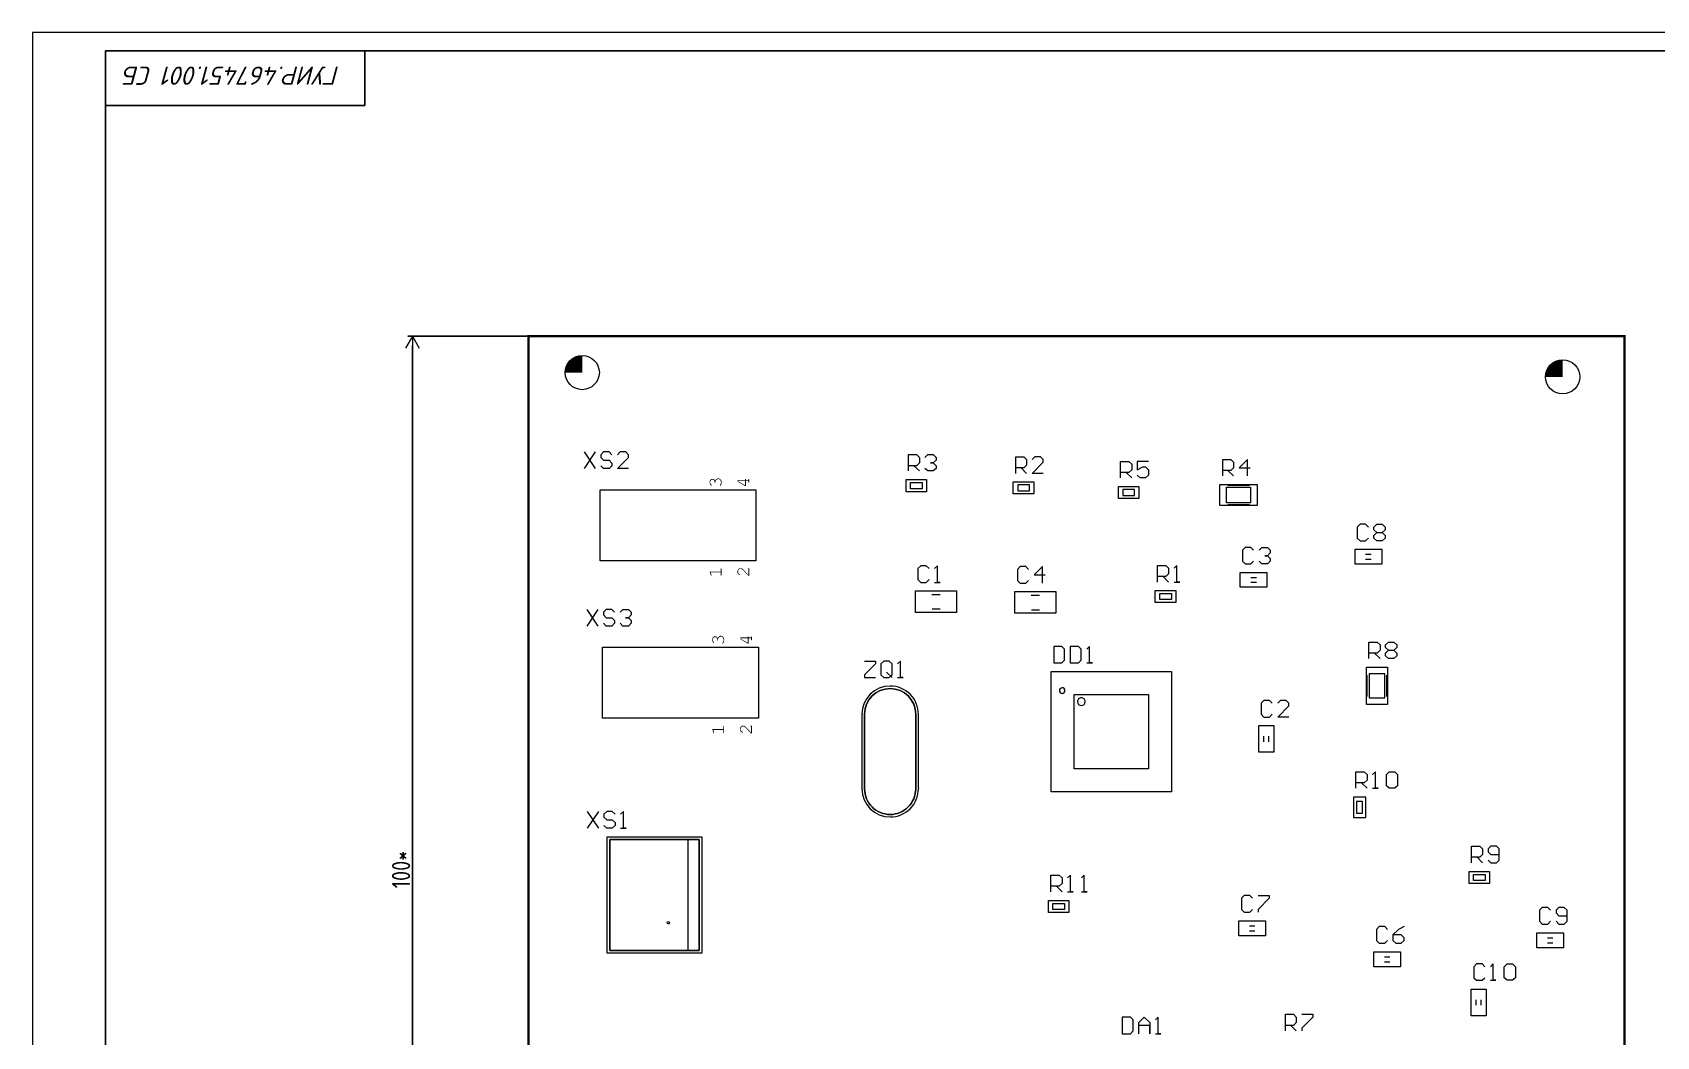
# Model space of a CAD drawing. Header units: inches. Extents: x 0 to 2654, y 0 to 957.
# Drawn here: x 1029.5 to 1474.3, y 678.4 to 953.3 of the extents above; entities that cross this region are included whole.
import ezdxf

# ---------------------------------------------------------------- set-up
doc = ezdxf.new("R2010")
doc.units = ezdxf.units.IN
doc.header["$MEASUREMENT"] = 0
doc.layers.add('FORMAT', color=7, linetype='Continuous')
doc.layers.add('TEXT', color=7, linetype='Continuous')
doc.layers.add('Invis', color=7, linetype='Continuous', plot=False)
doc.styles.add('RUS', font='isocpeui.ttf', dxfattribs={"height": 3})
doc.styles.get("Standard").update_dxf_attribs({"font": ''})
doc.styles.get('Standard').set_extended_font_data('GOST type A')
doc.dimstyles.new('ISO-25', dxfattribs={"dimtxt": 2.5, "dimasz": 2.5, "dimexe": 1.25, "dimexo": 0.625, "dimtad": 1, "dimtxsty": 'Standard', "dimcen": 2.5, "dimadec": 0, "dimazin": 0, "dimtfac": 1, "dimtmove": 0, "dimatfit": 3, "dimfxl": 1, "dimarcsym": 0})

# ---------------------------------------------------------------- blocks, each defined once
blk = doc.blocks.new('Arrow60')
at = {"lineweight": 9}
for q in [(-1.5, 0), (-1.3, 0.75), (-1.3, -0.75)]:
    blk.add_line((0, 0), q, dxfattribs=at)
blk = doc.blocks.new('*D45')
at = {"color": 0, "lineweight": -2, "transparency": 16777216}
for p, q in [((1166.47, 870.09), (1132.3, 870.09)), ((1133.55, 867.59), (1133.55, 580.59)), ((1164.59, 578.09), (1132.3, 578.09))]:
    blk.add_line(p, q, dxfattribs=at)
at = {"layer": 'Defpoints', "color": 0, "transparency": 16777216}
for p in [(1167.1, 870.09), (1133.55, 578.09), (1165.21, 578.09)]:
    blk.add_point(p, dxfattribs=at)
at = {"color": 0, "lineweight": -2, "transparency": 16777216, "xscale": 2.5, "yscale": 2.5, "zscale": 2.5}
for p, rotation in [((1133.55, 870.09), 90), ((1133.55, 578.09), 270)]:
    blk.add_blockref('Arrow60', p, dxfattribs=dict(at, rotation=rotation))
at = {"color": 0, "lineweight": 13, "transparency": 16777216, "insert": (1130.43, 724.09), "char_height": 3.5, "attachment_point": 5, "rotation": 90}
blk.add_mtext('{\\H1.42857x;100*}', dxfattribs=at)

msp = doc.modelspace()

# ---------------------------------------------------------------- hatches: boundary and pattern name
at = {"lineweight": 9}
h = msp.add_hatch(color=256, dxfattribs=at)
h.dxf.hatch_style = 1
h.paths.add_polyline_path([(1180.03882, 860.15897), (1175.35132, 860.15897, -0.414213562), (1180.03882, 864.84647)])
h = msp.add_hatch(color=256, dxfattribs=at)
h.dxf.hatch_style = 1
h.paths.add_polyline_path([(1448.52792, 858.98529), (1443.84042, 858.98529, -0.414213562), (1448.52792, 863.67279)])
at = {"lineweight": 9, "transparency": 33554559}
for points in [[(1216.43886, 830.59469), (1216.43886, 830.59469), (1216.43886, 830.59469), (1216.43886, 830.59469), (1216.43886, 830.67076), (1216.51493, 830.67076), (1216.51493, 830.74707), (1216.59125, 830.82339), (1216.66756, 830.89773), (1216.66756, 830.9738), (1216.81797, 831.05011), (1216.81797, 831.05011), (1216.81797, 831.05011), (1216.89404, 831.05011), (1216.89404, 831.12618), (1216.97036, 831.12618), (1217.04667, 831.20225), (1217.19906, 831.20225), (1217.27513, 831.20225), (1217.27513, 831.20225), (1217.27513, 831.20225), (1217.27513, 831.20225), (1217.3512, 831.20225), (1217.3512, 831.20225), (1217.42752, 831.20225), (1217.50185, 831.12618), (1217.57817, 831.12618), (1217.65424, 831.12618), (1217.73031, 831.05011), (1217.73031, 831.05011), (1217.80663, 830.9738), (1217.88294, 830.89773), (1217.95901, 830.89773), (1217.95901, 830.89773), (1217.95901, 830.89773), (1217.95901, 830.82339), (1217.95901, 830.82339), (1218.03533, 830.82339), (1218.03533, 830.74707), (1218.03533, 830.74707), (1218.10967, 830.67076), (1218.10967, 830.59469), (1218.10967, 830.51862), (1218.18574, 830.4423), (1218.18574, 830.28991), (1218.18574, 830.21558), (1218.26181, 830.06319), (1218.26181, 830.06319), (1218.26181, 830.06319), (1218.26181, 830.06319), (1218.26181, 830.06319), (1218.18574, 829.98712), (1218.18574, 829.9108), (1218.18574, 829.83449), (1218.18574, 829.75842), (1218.18574, 829.60801), (1218.10967, 829.53169), (1218.10967, 829.53169), (1218.10967, 829.53169), (1218.10967, 829.53169), (1218.10967, 829.45538), (1218.03533, 829.45538), (1218.03533, 829.37931), (1218.03533, 829.30324), (1217.95901, 829.22692), (1217.88294, 829.15085), (1217.88294, 829.15085), (1217.88294, 829.07652), (1217.88294, 829.07652), (1217.80663, 829.07652), (1217.80663, 829.07652), (1217.80663, 829.07652), (1217.73031, 829.07652), (1217.73031, 829.07652), (1217.73031, 829.07652), (1217.73031, 829.15085), (1217.73031, 829.15085), (1217.65424, 829.15085), (1217.65424, 829.15085), (1217.65424, 829.22692), (1217.65424, 829.22692), (1217.73031, 829.22692), (1217.73031, 829.30324), (1217.73031, 829.30324), (1217.73031, 829.30324), (1217.73031, 829.30324), (1217.80663, 829.37931), (1217.80663, 829.37931), (1217.80663, 829.45538), (1217.88294, 829.45538), (1217.88294, 829.53169), (1217.95901, 829.68235), (1217.95901, 829.75842), (1218.03533, 829.9108), (1218.03533, 829.98712), (1218.03533, 830.13951), (1218.03533, 830.13951), (1218.03533, 830.13951), (1218.03533, 830.13951), (1218.03533, 830.13951), (1218.03533, 830.21558), (1218.03533, 830.21558), (1217.95901, 830.28991), (1217.95901, 830.4423), (1217.88294, 830.51862), (1217.88294, 830.59469), (1217.80663, 830.74707), (1217.80663, 830.74707), (1217.80663, 830.74707), (1217.73031, 830.74707), (1217.73031, 830.82339), (1217.65424, 830.82339), (1217.57817, 830.89773), (1217.50185, 830.9738), (1217.3512, 830.9738), (1217.3512, 830.9738), (1217.27513, 830.9738), (1217.27513, 830.9738), (1217.19906, 830.9738), (1217.19906, 830.9738), (1217.12274, 830.9738), (1217.12274, 830.9738), (1217.04667, 830.89773), (1216.97036, 830.89773), (1216.89404, 830.82339), (1216.89404, 830.82339), (1216.89404, 830.82339), (1216.81797, 830.82339), (1216.81797, 830.74707), (1216.74363, 830.74707), (1216.66756, 830.67076), (1216.66756, 830.59469), (1216.59125, 830.51862), (1216.59125, 830.51862), (1216.59125, 830.4423), (1216.59125, 830.4423), (1216.59125, 830.36598), (1216.51493, 830.28991), (1216.51493, 830.21558), (1216.51493, 830.13951), (1216.51493, 830.06319), (1216.51493, 830.06319), (1216.51493, 829.98712), (1216.51493, 829.98712), (1216.51493, 829.98712), (1216.43886, 829.9108), (1216.43886, 829.9108), (1216.43886, 829.9108), (1216.43886, 829.9108), (1216.36279, 829.9108), (1216.36279, 829.9108), (1216.36279, 829.9108), (1216.36279, 829.9108), (1216.28647, 829.9108), (1216.28647, 829.9108), (1216.28647, 829.9108), (1216.28647, 829.98712), (1216.28647, 829.98712), (1216.28647, 830.21558), (1216.28647, 830.21558), (1216.28647, 830.21558), (1216.28647, 830.21558), (1216.28647, 830.21558), (1216.28647, 830.28991), (1216.28647, 830.36598), (1216.2104, 830.4423), (1216.2104, 830.51862), (1216.13607, 830.59469), (1216.13607, 830.67076), (1216.13607, 830.67076), (1216.05975, 830.67076), (1216.05975, 830.74707), (1215.98343, 830.74707), (1215.90736, 830.82339), (1215.83129, 830.82339), (1215.75498, 830.82339), (1215.67866, 830.89773), (1215.67866, 830.89773), (1215.67866, 830.89773), (1215.67866, 830.82339), (1215.60259, 830.82339), (1215.60259, 830.82339), (1215.52826, 830.82339), (1215.45219, 830.74707), (1215.37587, 830.74707), (1215.2998, 830.67076), (1215.2998, 830.67076), (1215.2998, 830.67076), (1215.22348, 830.59469), (1215.22348, 830.51862), (1215.14716, 830.4423), (1215.14716, 830.36598), (1215.14716, 830.28991), (1215.07109, 830.13951), (1215.07109, 830.13951), (1215.07109, 830.13951), (1215.14716, 830.06319), (1215.14716, 829.98712), (1215.14716, 829.98712), (1215.14716, 829.9108), (1215.14716, 829.83449), (1215.22348, 829.75842), (1215.22348, 829.75842), (1215.22348, 829.68235), (1215.22348, 829.68235), (1215.22348, 829.60801), (1215.2998, 829.60801), (1215.2998, 829.53169), (1215.37587, 829.53169), (1215.37587, 829.45538), (1215.37587, 829.45538), (1215.45219, 829.45538), (1215.45219, 829.37931), (1215.45219, 829.37931), (1215.45219, 829.37931), (1215.45219, 829.37931), (1215.45219, 829.37931), (1215.45219, 829.30324), (1215.45219, 829.30324), (1215.45219, 829.30324), (1215.45219, 829.30324), (1215.45219, 829.22692), (1215.45219, 829.22692), (1215.37587, 829.22692), (1215.37587, 829.22692), (1215.37587, 829.22692), (1215.37587, 829.22692), (1215.2998, 829.22692), (1215.2998, 829.30324), (1215.2998, 829.30324), (1215.22348, 829.30324), (1215.14716, 829.37931), (1215.14716, 829.45538), (1215.14716, 829.45538), (1215.07109, 829.45538), (1215.07109, 829.45538), (1215.07109, 829.53169), (1215.07109, 829.53169), (1215.07109, 829.60801), (1214.99502, 829.68235), (1214.99502, 829.75842), (1214.91871, 829.9108), (1214.91871, 829.98712), (1214.91871, 830.13951), (1214.91871, 830.13951), (1214.91871, 830.13951), (1214.91871, 830.21558), (1214.91871, 830.21558), (1214.91871, 830.28991), (1214.91871, 830.28991), (1214.91871, 830.36598), (1214.91871, 830.51862), (1214.99502, 830.59469), (1215.07109, 830.74707), (1215.07109, 830.74707), (1215.14716, 830.82339), (1215.14716, 830.82339), (1215.14716, 830.82339), (1215.14716, 830.82339), (1215.22348, 830.89773), (1215.2998, 830.9738), (1215.37587, 830.9738), (1215.45219, 831.05011), (1215.60259, 831.05011), (1215.67866, 831.05011), (1215.67866, 831.05011), (1215.75498, 831.05011), (1215.75498, 831.05011), (1215.75498, 831.05011), (1215.83129, 831.05011), (1215.90736, 831.05011), (1215.98343, 831.05011), (1216.05975, 830.9738), (1216.13607, 830.9738), (1216.13607, 830.9738), (1216.13607, 830.89773), (1216.2104, 830.89773), (1216.2104, 830.82339), (1216.28647, 830.82339), (1216.36279, 830.74707), (1216.36279, 830.67076)], [(1214.91871, 805.68127), (1217.95728, 805.68127), (1217.95728, 806.51581), (1218.03335, 806.51581), (1218.03335, 806.51581), (1218.03335, 806.51581), (1218.10967, 806.51581), (1218.10967, 806.51581), (1218.10967, 806.51581), (1218.10967, 806.51581), (1218.10967, 806.43949), (1218.10967, 806.43949), (1218.18574, 806.36317), (1218.18574, 804.69261), (1218.18574, 804.69261), (1218.18574, 804.69261), (1218.10967, 804.69261), (1218.10967, 804.6163), (1218.10967, 804.6163), (1218.10967, 804.6163), (1218.10967, 804.6163), (1218.10967, 804.54196), (1218.03335, 804.54196), (1218.03335, 804.54196), (1218.03335, 804.54196), (1217.95728, 804.6163), (1217.95728, 804.6163), (1217.95728, 804.6163), (1217.95728, 804.6163), (1217.95728, 804.69261), (1217.95728, 804.69261), (1217.95728, 805.45257), (1215.22348, 805.45257), (1215.4502, 804.76893), (1215.4502, 804.76893), (1215.4502, 804.69261), (1215.4502, 804.69261), (1215.4502, 804.69261), (1215.4502, 804.69261), (1215.4502, 804.6163), (1215.4502, 804.6163), (1215.4502, 804.6163), (1215.4502, 804.6163), (1215.37413, 804.6163), (1215.37413, 804.54196), (1215.37413, 804.54196), (1215.37413, 804.54196), (1215.29782, 804.54196), (1215.29782, 804.54196), (1215.29782, 804.6163), (1215.29782, 804.6163), (1215.29782, 804.6163), (1215.22348, 804.6163), (1215.22348, 804.69261)], [(1225.55606, 804.76893), (1225.55606, 806.43949), (1225.47975, 806.43949), (1225.47975, 806.43949), (1225.47975, 806.43949), (1225.40368, 806.43949), (1225.40368, 806.43949), (1225.32934, 806.43949), (1225.32934, 806.43949), (1225.32934, 806.43949), (1225.32934, 806.51581), (1225.32934, 806.51581), (1225.32934, 806.51581), (1225.32934, 806.51581), (1225.32934, 806.59188), (1225.32934, 806.59188), (1225.32934, 806.59188), (1225.40368, 806.59188), (1225.40368, 806.59188), (1225.47975, 806.59188), (1225.78477, 806.59188), (1225.78477, 804.54196), (1225.40368, 804.54196), (1225.40368, 804.54196), (1225.40368, 804.6163), (1225.40368, 804.6163), (1225.32934, 804.69261), (1225.25327, 804.76893), (1225.25327, 804.845), (1225.17695, 804.92132), (1225.10064, 804.99739), (1224.9485, 805.07346), (1224.87218, 805.14977), (1224.72177, 805.3765), (1224.49307, 805.6052), (1224.26437, 805.83192), (1224.26437, 805.83192), (1224.26437, 805.83192), (1224.1883, 805.90799), (1224.1883, 805.90799), (1224.11396, 805.98406), (1224.03789, 806.06038), (1223.96157, 806.1367), (1223.8855, 806.1367), (1223.80919, 806.21277), (1223.80919, 806.21277), (1223.80919, 806.21277), (1223.80919, 806.28884), (1223.73287, 806.28884), (1223.6568, 806.36317), (1223.6568, 806.36317), (1223.58073, 806.36317), (1223.58073, 806.36317), (1223.58073, 806.36317), (1223.58073, 806.36317), (1223.50441, 806.36317), (1223.50441, 806.43949), (1223.43008, 806.43949), (1223.43008, 806.43949), (1223.35376, 806.43949), (1223.35376, 806.43949), (1223.27769, 806.36317), (1223.20162, 806.36317), (1223.1253, 806.36317), (1223.04923, 806.28884), (1222.97292, 806.28884), (1222.8966, 806.21277), (1222.8966, 806.21277), (1222.8966, 806.1367), (1222.82226, 806.06038), (1222.82226, 806.06038), (1222.7462, 805.98406), (1222.7462, 805.83192), (1222.7462, 805.75561), (1222.67013, 805.68127), (1222.67013, 805.68127), (1222.67013, 805.6052), (1222.67013, 805.6052), (1222.67013, 805.6052), (1222.7462, 805.52888), (1222.7462, 805.45257), (1222.7462, 805.3765), (1222.7462, 805.30043), (1222.82226, 805.22411), (1222.8966, 805.14977), (1222.8966, 805.14977), (1222.8966, 805.14977), (1222.8966, 805.07346), (1222.97292, 805.07346), (1223.04923, 804.99739), (1223.1253, 804.92132), (1223.20162, 804.92132), (1223.27769, 804.92132), (1223.27769, 804.92132), (1223.27769, 804.845), (1223.27769, 804.845), (1223.35376, 804.845), (1223.35376, 804.845), (1223.35376, 804.845), (1223.35376, 804.845), (1223.35376, 804.76893), (1223.35376, 804.76893), (1223.35376, 804.76893), (1223.35376, 804.76893), (1223.35376, 804.69261), (1223.35376, 804.69261), (1223.35376, 804.69261), (1223.35376, 804.69261), (1223.27769, 804.69261), (1223.27769, 804.69261), (1223.27769, 804.69261), (1223.27769, 804.69261), (1223.20162, 804.69261), (1223.20162, 804.69261), (1223.1253, 804.69261), (1223.04923, 804.69261), (1223.04923, 804.76893), (1222.97292, 804.76893), (1222.8966, 804.845), (1222.8966, 804.845), (1222.8966, 804.845), (1222.82226, 804.92132), (1222.7462, 804.92132), (1222.7462, 804.99739), (1222.67013, 805.07346), (1222.59381, 805.14977), (1222.59381, 805.14977), (1222.59381, 805.14977), (1222.59381, 805.22411), (1222.59381, 805.22411), (1222.51749, 805.30043), (1222.51749, 805.3765), (1222.51749, 805.45257), (1222.51749, 805.52888), (1222.51749, 805.68127), (1222.51749, 805.68127), (1222.51749, 805.68127), (1222.51749, 805.68127), (1222.51749, 805.68127), (1222.51749, 805.75561), (1222.51749, 805.75561), (1222.51749, 805.90799), (1222.59381, 805.98406), (1222.59381, 806.1367), (1222.67013, 806.1367), (1222.67013, 806.21277), (1222.7462, 806.28884), (1222.7462, 806.36317), (1222.7462, 806.36317), (1222.7462, 806.36317), (1222.82226, 806.36317), (1222.82226, 806.36317), (1222.8966, 806.43949), (1222.97292, 806.51581), (1223.04923, 806.51581), (1223.1253, 806.59188), (1223.27769, 806.59188), (1223.35376, 806.59188), (1223.43008, 806.59188), (1223.43008, 806.59188), (1223.43008, 806.59188), (1223.43008, 806.59188), (1223.50441, 806.59188), (1223.50441, 806.59188), (1223.58073, 806.59188), (1223.6568, 806.59188), (1223.6568, 806.59188), (1223.6568, 806.59188), (1223.73287, 806.51581), (1223.73287, 806.51581), (1223.80919, 806.51581), (1223.80919, 806.51581), (1223.8855, 806.43949), (1223.96157, 806.43949), (1223.96157, 806.43949), (1223.96157, 806.36317), (1223.96157, 806.36317), (1224.03789, 806.28884), (1224.11396, 806.28884), (1224.1883, 806.21277), (1224.26437, 806.06038), (1224.34068, 805.98406), (1224.417, 805.98406), (1224.417, 805.98406), (1224.417, 805.90799), (1224.49307, 805.83192), (1224.56914, 805.83192), (1224.64546, 805.75561), (1224.72177, 805.68127), (1224.79611, 805.52888), (1224.87218, 805.45257), (1224.9485, 805.3765), (1225.17695, 805.14977), (1225.32934, 804.99739), (1225.40368, 804.845)], [(1217.15249, 787.48405), (1217.15249, 787.48405), (1217.15249, 787.48405), (1217.15249, 787.48405), (1217.15249, 787.56012), (1217.22881, 787.56012), (1217.22881, 787.63644), (1217.30314, 787.71276), (1217.37921, 787.78883), (1217.37921, 787.86316), (1217.5316, 787.93948), (1217.5316, 787.93948), (1217.5316, 787.93948), (1217.60767, 787.93948), (1217.60767, 788.01555), (1217.68398, 788.01555), (1217.7603, 788.09162), (1217.91071, 788.09162), (1217.98678, 788.09162), (1217.98678, 788.09162), (1217.98678, 788.09162), (1217.98678, 788.09162), (1218.06309, 788.09162), (1218.06309, 788.09162), (1218.13941, 788.09162), (1218.21548, 788.01555), (1218.2918, 788.01555), (1218.36787, 788.01555), (1218.44394, 787.93948), (1218.44394, 787.93948), (1218.52025, 787.86316), (1218.59459, 787.78883), (1218.67091, 787.78883), (1218.67091, 787.78883), (1218.67091, 787.78883), (1218.67091, 787.71276), (1218.67091, 787.71276), (1218.74698, 787.71276), (1218.74698, 787.63644), (1218.74698, 787.63644), (1218.82305, 787.56012), (1218.82305, 787.48405), (1218.82305, 787.40798), (1218.89936, 787.33167), (1218.89936, 787.18101), (1218.89936, 787.10494), (1218.97568, 786.95256), (1218.97568, 786.95256), (1218.97568, 786.95256), (1218.97568, 786.95256), (1218.97568, 786.95256), (1218.89936, 786.87649), (1218.89936, 786.80017), (1218.89936, 786.72385), (1218.89936, 786.64778), (1218.89936, 786.49738), (1218.82305, 786.42106), (1218.82305, 786.42106), (1218.82305, 786.42106), (1218.82305, 786.42106), (1218.82305, 786.34474), (1218.74698, 786.34474), (1218.74698, 786.26867), (1218.74698, 786.1926), (1218.67091, 786.11629), (1218.59459, 786.04022), (1218.59459, 786.04022), (1218.59459, 785.96588), (1218.59459, 785.96588), (1218.52025, 785.96588), (1218.52025, 785.96588), (1218.52025, 785.96588), (1218.44394, 785.96588), (1218.44394, 785.96588), (1218.44394, 785.96588), (1218.44394, 786.04022), (1218.44394, 786.04022), (1218.36787, 786.04022), (1218.36787, 786.04022), (1218.36787, 786.11629), (1218.36787, 786.11629), (1218.44394, 786.11629), (1218.44394, 786.1926), (1218.44394, 786.1926), (1218.44394, 786.1926), (1218.44394, 786.1926), (1218.52025, 786.26867), (1218.52025, 786.26867), (1218.52025, 786.34474), (1218.59459, 786.34474), (1218.59459, 786.42106), (1218.67091, 786.57345), (1218.67091, 786.64778), (1218.74698, 786.80017), (1218.74698, 786.87649), (1218.74698, 787.02887), (1218.74698, 787.02887), (1218.74698, 787.02887), (1218.74698, 787.02887), (1218.74698, 787.02887), (1218.74698, 787.10494), (1218.74698, 787.10494), (1218.67091, 787.18101), (1218.67091, 787.33167), (1218.59459, 787.40798), (1218.59459, 787.48405), (1218.52025, 787.63644), (1218.52025, 787.63644), (1218.52025, 787.63644), (1218.44394, 787.63644), (1218.44394, 787.71276), (1218.36787, 787.71276), (1218.2918, 787.78883), (1218.21548, 787.86316), (1218.06309, 787.86316), (1218.06309, 787.86316), (1217.98678, 787.86316), (1217.98678, 787.86316), (1217.91071, 787.86316), (1217.91071, 787.86316), (1217.83637, 787.86316), (1217.83637, 787.86316), (1217.7603, 787.78883), (1217.68398, 787.78883), (1217.60767, 787.71276), (1217.60767, 787.71276), (1217.60767, 787.71276), (1217.5316, 787.71276), (1217.5316, 787.63644), (1217.45553, 787.63644), (1217.37921, 787.56012), (1217.37921, 787.48405), (1217.30314, 787.40798), (1217.30314, 787.40798), (1217.30314, 787.33167), (1217.30314, 787.33167), (1217.30314, 787.25535), (1217.22881, 787.18101), (1217.22881, 787.10494), (1217.22881, 787.02887), (1217.22881, 786.95256), (1217.22881, 786.95256), (1217.22881, 786.87649), (1217.22881, 786.87649), (1217.22881, 786.87649), (1217.15249, 786.80017), (1217.15249, 786.80017), (1217.15249, 786.80017), (1217.15249, 786.80017), (1217.07617, 786.80017), (1217.07617, 786.80017), (1217.07617, 786.80017), (1217.07617, 786.80017), (1217.0001, 786.80017), (1217.0001, 786.80017), (1217.0001, 786.80017), (1217.0001, 786.87649), (1217.0001, 786.87649), (1217.0001, 787.10494), (1217.0001, 787.10494), (1217.0001, 787.10494), (1217.0001, 787.10494), (1217.0001, 787.10494), (1217.0001, 787.18101), (1217.0001, 787.25535), (1216.92403, 787.33167), (1216.92403, 787.40798), (1216.84771, 787.48405), (1216.84771, 787.56012), (1216.84771, 787.56012), (1216.7714, 787.56012), (1216.7714, 787.63644), (1216.69533, 787.63644), (1216.62099, 787.71276), (1216.54492, 787.71276), (1216.46861, 787.71276), (1216.39254, 787.78883), (1216.39254, 787.78883), (1216.39254, 787.78883), (1216.39254, 787.71276), (1216.31622, 787.71276), (1216.31622, 787.71276), (1216.2399, 787.71276), (1216.16383, 787.63644), (1216.08776, 787.63644), (1216.01144, 787.56012), (1216.01144, 787.56012), (1216.01144, 787.56012), (1215.93711, 787.48405), (1215.93711, 787.40798), (1215.86079, 787.33167), (1215.86079, 787.25535), (1215.86079, 787.18101), (1215.78472, 787.02887), (1215.78472, 787.02887), (1215.78472, 787.02887), (1215.86079, 786.95256), (1215.86079, 786.87649), (1215.86079, 786.87649), (1215.86079, 786.80017), (1215.86079, 786.72385), (1215.93711, 786.64778), (1215.93711, 786.64778), (1215.93711, 786.57345), (1215.93711, 786.57345), (1215.93711, 786.49738), (1216.01144, 786.49738), (1216.01144, 786.42106), (1216.08776, 786.42106), (1216.08776, 786.34474), (1216.08776, 786.34474), (1216.16383, 786.34474), (1216.16383, 786.26867), (1216.16383, 786.26867), (1216.16383, 786.26867), (1216.16383, 786.26867), (1216.16383, 786.26867), (1216.16383, 786.1926), (1216.16383, 786.1926), (1216.16383, 786.1926), (1216.16383, 786.1926), (1216.16383, 786.11629), (1216.16383, 786.11629), (1216.08776, 786.11629), (1216.08776, 786.11629), (1216.08776, 786.11629), (1216.08776, 786.11629), (1216.01144, 786.11629), (1216.01144, 786.1926), (1216.01144, 786.1926), (1215.93711, 786.1926), (1215.86079, 786.26867), (1215.86079, 786.34474), (1215.86079, 786.34474), (1215.78472, 786.34474), (1215.78472, 786.34474), (1215.78472, 786.42106), (1215.78472, 786.42106), (1215.78472, 786.49738), (1215.70865, 786.57345), (1215.70865, 786.64778), (1215.63234, 786.80017), (1215.63234, 786.87649), (1215.63234, 787.02887), (1215.63234, 787.02887), (1215.63234, 787.02887), (1215.63234, 787.10494), (1215.63234, 787.10494), (1215.63234, 787.18101), (1215.63234, 787.18101), (1215.63234, 787.25535), (1215.63234, 787.40798), (1215.70865, 787.48405), (1215.78472, 787.63644), (1215.78472, 787.63644), (1215.86079, 787.71276), (1215.86079, 787.71276), (1215.86079, 787.71276), (1215.86079, 787.71276), (1215.93711, 787.78883), (1216.01144, 787.86316), (1216.08776, 787.86316), (1216.16383, 787.93948), (1216.31622, 787.93948), (1216.39254, 787.93948), (1216.39254, 787.93948), (1216.46861, 787.93948), (1216.46861, 787.93948), (1216.46861, 787.93948), (1216.54492, 787.93948), (1216.62099, 787.93948), (1216.69533, 787.93948), (1216.7714, 787.86316), (1216.84771, 787.86316), (1216.84771, 787.86316), (1216.84771, 787.78883), (1216.92403, 787.78883), (1216.92403, 787.71276), (1217.0001, 787.71276), (1217.0001, 787.63644), (1217.07617, 787.56012)], [(1215.63234, 762.57064), (1218.67091, 762.57064), (1218.67091, 763.40517), (1218.74698, 763.40517), (1218.74698, 763.40517), (1218.74698, 763.40517), (1218.82305, 763.40517), (1218.82305, 763.40517), (1218.82305, 763.40517), (1218.82305, 763.40517), (1218.82305, 763.32886), (1218.82305, 763.32886), (1218.89936, 763.25254), (1218.89936, 761.58198), (1218.89936, 761.58198), (1218.89936, 761.58198), (1218.82305, 761.58198), (1218.82305, 761.50566), (1218.82305, 761.50566), (1218.82305, 761.50566), (1218.82305, 761.50566), (1218.82305, 761.43133), (1218.74698, 761.43133), (1218.74698, 761.43133), (1218.74698, 761.43133), (1218.67091, 761.50566), (1218.67091, 761.50566), (1218.67091, 761.50566), (1218.67091, 761.50566), (1218.67091, 761.58198), (1218.67091, 761.58198), (1218.67091, 762.34193), (1215.93711, 762.34193), (1216.16383, 761.6583), (1216.16383, 761.6583), (1216.16383, 761.58198), (1216.16383, 761.58198), (1216.16383, 761.58198), (1216.16383, 761.58198), (1216.16383, 761.50566), (1216.16383, 761.50566), (1216.16383, 761.50566), (1216.16383, 761.50566), (1216.08776, 761.50566), (1216.08776, 761.43133), (1216.08776, 761.43133), (1216.08776, 761.43133), (1216.01144, 761.43133), (1216.01144, 761.43133), (1216.01144, 761.50566), (1216.01144, 761.50566), (1216.01144, 761.50566), (1215.93711, 761.50566), (1215.93711, 761.58198)], [(1226.26771, 761.6583), (1226.26771, 763.32886), (1226.19164, 763.32886), (1226.19164, 763.32886), (1226.19164, 763.32886), (1226.11557, 763.32886), (1226.11557, 763.32886), (1226.04123, 763.32886), (1226.04123, 763.32886), (1226.04123, 763.32886), (1226.04123, 763.40517), (1226.04123, 763.40517), (1226.04123, 763.40517), (1226.04123, 763.40517), (1226.04123, 763.48124), (1226.04123, 763.48124), (1226.04123, 763.48124), (1226.11557, 763.48124), (1226.11557, 763.48124), (1226.19164, 763.48124), (1226.49641, 763.48124), (1226.49641, 761.43133), (1226.11557, 761.43133), (1226.11557, 761.43133), (1226.11557, 761.50566), (1226.11557, 761.50566), (1226.04123, 761.58198), (1225.96492, 761.6583), (1225.96492, 761.73437), (1225.88885, 761.81068), (1225.81253, 761.88675), (1225.66014, 761.96282), (1225.58407, 762.03914), (1225.43342, 762.26586), (1225.20496, 762.49457), (1224.97626, 762.72129), (1224.97626, 762.72129), (1224.97626, 762.72129), (1224.89994, 762.79736), (1224.89994, 762.79736), (1224.82561, 762.87343), (1224.74954, 762.94975), (1224.67347, 763.02606), (1224.59715, 763.02606), (1224.52083, 763.10213), (1224.52083, 763.10213), (1224.52083, 763.10213), (1224.52083, 763.1782), (1224.44476, 763.1782), (1224.36869, 763.25254), (1224.36869, 763.25254), (1224.29238, 763.25254), (1224.29238, 763.25254), (1224.29238, 763.25254), (1224.29238, 763.25254), (1224.21631, 763.25254), (1224.21631, 763.32886), (1224.14197, 763.32886), (1224.14197, 763.32886), (1224.06565, 763.32886), (1224.06565, 763.32886), (1223.98934, 763.25254), (1223.91327, 763.25254), (1223.8372, 763.25254), (1223.76088, 763.1782), (1223.68456, 763.1782), (1223.60849, 763.10213), (1223.60849, 763.10213), (1223.60849, 763.02606), (1223.53416, 762.94975), (1223.53416, 762.94975), (1223.45809, 762.87343), (1223.45809, 762.72129), (1223.45809, 762.64497), (1223.38177, 762.57064), (1223.38177, 762.57064), (1223.38177, 762.49457), (1223.38177, 762.49457), (1223.38177, 762.49457), (1223.45809, 762.41825), (1223.45809, 762.34193), (1223.45809, 762.26586), (1223.45809, 762.18979), (1223.53416, 762.11348), (1223.60849, 762.03914), (1223.60849, 762.03914), (1223.60849, 762.03914), (1223.60849, 761.96282), (1223.68456, 761.96282), (1223.76088, 761.88675), (1223.8372, 761.81068), (1223.91327, 761.81068), (1223.98934, 761.81068), (1223.98934, 761.81068), (1223.98934, 761.73437), (1223.98934, 761.73437), (1224.06565, 761.73437), (1224.06565, 761.73437), (1224.06565, 761.73437), (1224.06565, 761.73437), (1224.06565, 761.6583), (1224.06565, 761.6583), (1224.06565, 761.6583), (1224.06565, 761.6583), (1224.06565, 761.58198), (1224.06565, 761.58198), (1224.06565, 761.58198), (1224.06565, 761.58198), (1223.98934, 761.58198), (1223.98934, 761.58198), (1223.98934, 761.58198), (1223.98934, 761.58198), (1223.91327, 761.58198), (1223.91327, 761.58198), (1223.8372, 761.58198), (1223.76088, 761.58198), (1223.76088, 761.6583), (1223.68456, 761.6583), (1223.60849, 761.73437), (1223.60849, 761.73437), (1223.60849, 761.73437), (1223.53416, 761.81068), (1223.45809, 761.81068), (1223.45809, 761.88675), (1223.38177, 761.96282), (1223.3057, 762.03914), (1223.3057, 762.03914), (1223.3057, 762.03914), (1223.3057, 762.11348), (1223.3057, 762.11348), (1223.22938, 762.18979), (1223.22938, 762.26586), (1223.22938, 762.34193), (1223.22938, 762.41825), (1223.22938, 762.57064), (1223.22938, 762.57064), (1223.22938, 762.57064), (1223.22938, 762.57064), (1223.22938, 762.57064), (1223.22938, 762.64497), (1223.22938, 762.64497), (1223.22938, 762.79736), (1223.3057, 762.87343), (1223.3057, 763.02606), (1223.38177, 763.02606), (1223.38177, 763.10213), (1223.45809, 763.1782), (1223.45809, 763.25254), (1223.45809, 763.25254), (1223.45809, 763.25254), (1223.53416, 763.25254), (1223.53416, 763.25254), (1223.60849, 763.32886), (1223.68456, 763.40517), (1223.76088, 763.40517), (1223.8372, 763.48124), (1223.98934, 763.48124), (1224.06565, 763.48124), (1224.14197, 763.48124), (1224.14197, 763.48124), (1224.14197, 763.48124), (1224.14197, 763.48124), (1224.21631, 763.48124), (1224.21631, 763.48124), (1224.29238, 763.48124), (1224.36869, 763.48124), (1224.36869, 763.48124), (1224.36869, 763.48124), (1224.44476, 763.40517), (1224.44476, 763.40517), (1224.52083, 763.40517), (1224.52083, 763.40517), (1224.59715, 763.32886), (1224.67347, 763.32886), (1224.67347, 763.32886), (1224.67347, 763.25254), (1224.67347, 763.25254), (1224.74954, 763.1782), (1224.82561, 763.1782), (1224.89994, 763.10213), (1224.97626, 762.94975), (1225.05258, 762.87343), (1225.12865, 762.87343), (1225.12865, 762.87343), (1225.12865, 762.79736), (1225.20496, 762.72129), (1225.28103, 762.72129), (1225.3571, 762.64497), (1225.43342, 762.57064), (1225.50776, 762.41825), (1225.58407, 762.34193), (1225.66014, 762.26586), (1225.88885, 762.03914), (1226.04123, 761.88675), (1226.11557, 761.73437)]]:
    msp.add_hatch(color=256, dxfattribs=at).paths.add_polyline_path(points)
h = msp.add_hatch(color=256, dxfattribs=at)
h.paths.add_polyline_path([(1224.87218, 830.51862), (1224.87218, 829.07652), (1224.64546, 829.07652), (1222.59381, 830.29165), (1222.59381, 830.74707), (1224.64546, 830.74707), (1224.64546, 830.89946), (1224.64546, 830.89946), (1224.64546, 830.89946), (1224.64546, 830.89946), (1224.64546, 830.9738), (1224.64546, 830.9738), (1224.72177, 830.9738), (1224.72177, 831.05011), (1224.72177, 831.05011), (1224.72177, 831.05011), (1224.79611, 831.05011), (1224.79611, 831.05011), (1224.79611, 831.05011), (1224.79611, 830.9738), (1224.87218, 830.9738), (1224.87218, 830.9738), (1224.87218, 830.9738), (1224.87218, 830.89946), (1224.87218, 830.74707), (1225.55606, 830.74707), (1225.55606, 830.89946), (1225.55606, 830.89946), (1225.55606, 830.89946), (1225.55606, 830.89946), (1225.55606, 830.9738), (1225.55606, 830.9738), (1225.55606, 830.9738), (1225.55606, 831.05011), (1225.63238, 831.05011), (1225.63238, 831.05011), (1225.63238, 831.05011), (1225.70845, 831.05011), (1225.70845, 831.05011), (1225.70845, 830.9738), (1225.70845, 830.9738), (1225.70845, 830.9738), (1225.70845, 830.89946), (1225.78477, 830.89946), (1225.78477, 830.06319), (1225.78477, 830.06319), (1225.78477, 830.06319), (1225.70845, 830.06319), (1225.70845, 829.98712), (1225.70845, 829.98712), (1225.70845, 829.98712), (1225.70845, 829.98712), (1225.70845, 829.98712), (1225.63238, 829.98712), (1225.63238, 829.98712), (1225.63238, 829.98712), (1225.55606, 829.98712), (1225.55606, 829.98712), (1225.55606, 829.98712), (1225.55606, 829.98712), (1225.55606, 830.06319), (1225.55606, 830.06319), (1225.55606, 830.51862)], flags=0)
h.paths.add_polyline_path([(1224.64546, 830.51862), (1222.7462, 830.51862), (1222.7462, 830.36598), (1224.64546, 829.30324)], flags=0)
h = msp.add_hatch(color=256, dxfattribs=at)
h.paths.add_polyline_path([(1225.58407, 787.40798), (1225.58407, 785.96588), (1225.3571, 785.96588), (1223.3057, 787.18101), (1223.3057, 787.63644), (1225.3571, 787.63644), (1225.3571, 787.78883), (1225.3571, 787.78883), (1225.3571, 787.78883), (1225.3571, 787.78883), (1225.3571, 787.86316), (1225.3571, 787.86316), (1225.43342, 787.86316), (1225.43342, 787.93948), (1225.43342, 787.93948), (1225.43342, 787.93948), (1225.50776, 787.93948), (1225.50776, 787.93948), (1225.50776, 787.93948), (1225.50776, 787.86316), (1225.58407, 787.86316), (1225.58407, 787.86316), (1225.58407, 787.86316), (1225.58407, 787.78883), (1225.58407, 787.63644), (1226.26771, 787.63644), (1226.26771, 787.78883), (1226.26771, 787.78883), (1226.26771, 787.78883), (1226.26771, 787.78883), (1226.26771, 787.86316), (1226.26771, 787.86316), (1226.26771, 787.86316), (1226.26771, 787.93948), (1226.34403, 787.93948), (1226.34403, 787.93948), (1226.34403, 787.93948), (1226.42034, 787.93948), (1226.42034, 787.93948), (1226.42034, 787.86316), (1226.42034, 787.86316), (1226.42034, 787.86316), (1226.42034, 787.78883), (1226.49641, 787.78883), (1226.49641, 786.95256), (1226.49641, 786.95256), (1226.49641, 786.95256), (1226.42034, 786.95256), (1226.42034, 786.87649), (1226.42034, 786.87649), (1226.42034, 786.87649), (1226.42034, 786.87649), (1226.42034, 786.87649), (1226.34403, 786.87649), (1226.34403, 786.87649), (1226.34403, 786.87649), (1226.26771, 786.87649), (1226.26771, 786.87649), (1226.26771, 786.87649), (1226.26771, 786.87649), (1226.26771, 786.95256), (1226.26771, 786.95256), (1226.26771, 787.40798)], flags=0)
h.paths.add_polyline_path([(1225.3571, 787.40798), (1223.45809, 787.40798), (1223.45809, 787.25535), (1225.3571, 786.1926)], flags=0)

# ---------------------------------------------------------------- linework, layer by layer
at = {"const_width": 0.65928}
msp.add_lwpolyline([(1165.35469, 578.08841), (1465.46983, 578.08841), (1465.46983, 870.09242), (1165.35469, 870.09242), (1165.35469, 578.08841)], dxfattribs=at)
at = {"lineweight": 9}
for points in [[(1180.58143, 838.41846), (1183.61988, 833.86171)], [(1183.61988, 838.41846), (1180.58143, 833.86171)], [(1188.17853, 837.65826), (1187.41843, 838.41846), (1185.89823, 838.41846), (1185.14008, 837.65826), (1185.14008, 836.8983), (1185.89823, 836.14009), (1187.41843, 836.14009), (1188.17853, 835.38013), (1188.17853, 834.61993), (1187.41843, 833.86171), (1185.89823, 833.86171), (1185.14008, 834.61993)], [(1192.73706, 833.86171), (1189.69678, 833.86171), (1192.73706, 836.8983), (1192.73706, 837.65826), (1191.97708, 838.41846), (1190.45688, 838.41846), (1189.69678, 837.65826)], [(1269.40759, 833.2115), (1269.40759, 837.69416), (1271.60964, 837.69416), (1272.36984, 836.93396), (1272.36984, 835.41579), (1271.60964, 834.65558), (1269.40759, 834.65558)], [(1273.88975, 836.93396), (1274.64821, 837.69416), (1276.16837, 837.69416), (1276.92832, 836.93396), (1276.92832, 836.17376), (1276.16837, 835.41579), (1275.40817, 835.41579), (1276.16837, 835.41579), (1276.92832, 834.65558), (1276.92832, 833.89563), (1276.16837, 833.2115), (1274.64821, 833.2115), (1273.88975, 833.89563)], [(1276.92832, 836.17376), (1276.92832, 836.17376)], [(1276.92832, 836.17376), (1276.92832, 836.17376)], [(1276.92832, 836.17376), (1276.92832, 836.17376)], [(1298.76873, 832.54138), (1298.76873, 837.09812), (1300.97078, 837.09812), (1301.73098, 836.33817), (1301.73098, 834.81975), (1300.97078, 834.05955), (1298.76873, 834.05955)], [(1306.28971, 832.54138), (1303.25114, 832.54138), (1306.28971, 835.57995), (1306.28971, 836.33817), (1305.52951, 837.09812), (1304.00935, 837.09812), (1303.25114, 836.33817)], [(1355.44793, 831.89432), (1355.44793, 836.37499), (1357.65023, 836.37499), (1358.41018, 835.61479), (1358.41018, 834.09662), (1357.65023, 833.33642), (1355.44793, 833.33642)], [(1362.20895, 831.89432), (1362.20895, 836.37499), (1359.93058, 834.09662), (1362.96891, 834.09662)], [(1270.84944, 834.65558), (1272.36984, 833.2115)], [(1300.21083, 834.05955), (1301.73098, 832.54138)], [(1327.48678, 831.34207), (1327.48678, 835.82249), (1329.76689, 835.82249), (1330.52511, 835.06254), (1330.52511, 833.54412), (1329.76689, 832.78417), (1327.48678, 832.78417)], [(1329.00669, 832.78417), (1330.52511, 831.34207)], [(1335.08358, 835.82249), (1332.04526, 835.82249), (1332.04526, 833.54412), (1333.56541, 834.30407), (1334.32363, 834.30407), (1335.08358, 833.54412), (1335.08358, 832.02397), (1334.32363, 831.34207), (1332.80521, 831.34207), (1332.04526, 832.02397)], [(1356.89201, 833.33642), (1358.41018, 831.89432)], [(1356.81594, 829.31117), (1362.7402, 829.31117)], [(1356.81594, 823.99423), (1362.7402, 823.99423)], [(1395.33967, 817.85082), (1394.5817, 818.61102), (1393.06155, 818.61102), (1392.30135, 817.85082), (1392.30135, 814.8125), (1393.06155, 814.13035), (1394.5817, 814.13035), (1395.33967, 814.8125)], [(1397.62003, 816.33265), (1399.13844, 816.33265)], [(1363.91282, 811.53756), (1363.15262, 812.29752), (1361.63444, 812.29752), (1360.87449, 811.53756), (1360.87449, 808.49899), (1361.63444, 807.81536), (1363.15262, 807.81536), (1363.91282, 808.49899)], [(1365.43297, 811.53756), (1366.19119, 812.29752), (1367.71134, 812.29752), (1368.47154, 811.53756), (1368.47154, 810.77761), (1367.71134, 810.01741), (1366.95139, 810.01741), (1367.71134, 810.01741), (1368.47154, 809.25919), (1368.47154, 808.49899), (1367.71134, 807.81536), (1366.19119, 807.81536), (1365.43297, 808.49899)], [(1368.47154, 810.77761), (1368.47154, 810.77761)], [(1368.47154, 810.77761), (1368.47154, 810.77761)], [(1368.47154, 810.77761), (1368.47154, 810.77761)], [(1394.5817, 810.40814), (1396.09987, 810.40814)], [(1275.03408, 806.50459), (1274.27388, 807.26479), (1272.75397, 807.26479), (1271.99377, 806.50459), (1271.99377, 803.468), (1272.75397, 802.70805), (1274.27388, 802.70805), (1275.03408, 803.468)], [(1276.55225, 802.70805), (1278.07265, 802.70805), (1277.31245, 802.70805), (1277.31245, 807.26479), (1276.55225, 806.50459)], [(1277.31245, 807.26479), (1277.31245, 807.26479)], [(1302.25958, 806.25543), (1301.49938, 807.01563), (1299.98096, 807.01563), (1299.221, 806.25543), (1299.221, 803.21685), (1299.98096, 802.53322), (1301.49938, 802.53322), (1302.25958, 803.21685)], [(1306.05785, 802.53322), (1306.05785, 807.01563), (1303.77948, 804.73527), (1306.81805, 804.73527)], [(1337.59168, 802.79364), (1337.59168, 807.35038), (1339.87178, 807.35038), (1340.63198, 806.59018), (1340.63198, 805.07201), (1339.87178, 804.31181), (1337.59168, 804.31181)], [(1342.1504, 802.79364), (1343.67031, 802.79364), (1342.91035, 802.79364), (1342.91035, 807.35038), (1342.1504, 806.59018)], [(1342.91035, 807.35038), (1342.91035, 807.35038)], [(1394.5817, 809.04038), (1396.09987, 809.04038)], [(1339.11183, 804.31181), (1340.63198, 802.79364)], [(1363.15262, 804.0929), (1364.67302, 804.0929)], [(1363.15262, 802.72687), (1364.67302, 802.72687)], [(1275.7923, 799.44102), (1278.07265, 799.44102)], [(1276.47618, 799.44102), (1277.38852, 799.44102)], [(1303.01953, 799.19186), (1305.2979, 799.19186)], [(1303.70341, 799.19186), (1304.61402, 799.19186)], [(1181.29321, 795.30782), (1184.33348, 790.75108)], [(1184.33348, 795.30782), (1181.29321, 790.75108)], [(1188.8903, 794.54762), (1188.13203, 795.30782), (1186.61195, 795.30782), (1185.85185, 794.54762), (1185.85185, 793.78965), (1186.61195, 793.02945), (1188.13203, 793.02945), (1188.8903, 792.2695), (1188.8903, 791.5093), (1188.13203, 790.75108), (1186.61195, 790.75108), (1185.85185, 791.5093)], [(1190.41038, 794.54762), (1191.17048, 795.30782), (1192.68885, 795.30782), (1193.44883, 794.54762), (1193.44883, 793.78965), (1192.68885, 793.02945), (1191.93058, 793.02945), (1192.68885, 793.02945), (1193.44883, 792.2695), (1193.44883, 791.5093), (1192.68885, 790.75108), (1191.17048, 790.75108), (1190.41038, 791.5093)], [(1193.44883, 793.78965), (1193.44883, 793.78965)], [(1193.44883, 793.78965), (1193.44883, 793.78965)], [(1193.44883, 793.78965), (1193.44883, 793.78965)], [(1275.86861, 795.49209), (1278.07265, 795.49209)], [(1276.47618, 795.49209), (1277.38852, 795.49209)], [(1303.09585, 795.24094), (1305.2979, 795.24094)], [(1303.70341, 795.24094), (1304.61402, 795.24094)], [(1318.2367, 780.69314), (1319.75487, 780.69314), (1318.99491, 780.69314), (1318.99491, 785.17381), (1318.2367, 784.41559)], [(1318.99491, 785.17381), (1318.99491, 785.17381)], [(1395.49881, 781.83245), (1395.49881, 786.38919), (1397.77718, 786.38919), (1398.53738, 785.63097), (1398.53738, 784.11082), (1397.77718, 783.35062), (1395.49881, 783.35062)], [(1397.01698, 783.35062), (1398.53738, 781.83245)], [(1400.81575, 784.11082), (1402.3359, 784.11082)], [(1257.38017, 781.18084), (1260.34242, 781.18084), (1260.34242, 780.42089), (1257.38017, 777.38232), (1257.38017, 776.69868), (1260.34242, 776.69868)], [(1266.42105, 776.69868), (1267.93947, 776.69868), (1267.17952, 776.69868), (1267.17952, 781.18084), (1266.42105, 780.42089)], [(1267.17952, 781.18084), (1267.17952, 781.18084)], [(1263.38099, 778.14252), (1264.90114, 776.69868)], [(1395.04165, 771.42553), (1395.04165, 777.35004)], [(1400.36032, 771.42553), (1400.36032, 777.35004)], [(1264.3694, 773.66011), (1264.3694, 773.66011)], [(1264.3694, 773.66011), (1264.3694, 773.66011)], [(1312.23413, 773.09634), (1312.23413, 773.09634)], [(1312.23413, 773.09634), (1312.23413, 773.09634)], [(1317.77953, 770.05777), (1317.77953, 770.05777)], [(1317.77953, 770.05777), (1317.77953, 770.05777)], [(1369.02581, 769.65607), (1368.26586, 770.41603), (1366.74571, 770.41603), (1365.98749, 769.65607), (1365.98749, 766.6175), (1366.74571, 765.85755), (1368.26586, 765.85755), (1369.02581, 766.6175)], [(1373.58454, 765.85755), (1370.54423, 765.85755), (1373.58454, 768.89612), (1373.58454, 769.65607), (1372.82459, 770.41603), (1371.30418, 770.41603), (1370.54423, 769.65607)], [(1256.61996, 766.59654), (1256.61996, 766.59654)], [(1271.35888, 766.67088), (1271.35888, 766.67088)], [(1271.35888, 766.67088), (1271.35888, 766.67088)], [(1272.11884, 766.59654), (1272.11884, 766.59654)], [(1366.67137, 759.0985), (1366.67137, 760.61692)], [(1368.0374, 759.0985), (1368.0374, 760.61692)], [(1391.93853, 746.36928), (1391.93853, 750.85169), (1394.2169, 750.85169), (1394.97685, 750.09174), (1394.97685, 748.57332), (1394.2169, 747.81337), (1391.93853, 747.81337)], [(1393.4567, 747.81337), (1394.97685, 746.36928)], [(1396.49701, 746.36928), (1398.01543, 746.36928), (1397.25522, 746.36928), (1397.25522, 750.85169), (1396.49701, 750.09174)], [(1397.25522, 750.85169), (1397.25522, 750.85169)], [(1256.61996, 746.23987), (1256.61996, 746.23987)], [(1257.38017, 746.16355), (1257.38017, 746.16355)], [(1257.38017, 746.16355), (1257.38017, 746.16355)], [(1271.35888, 746.16355), (1271.35888, 746.16355)], [(1271.35888, 746.16355), (1271.35888, 746.16355)], [(1272.11884, 746.46634), (1272.11165, 746.50921)], [(1181.43543, 739.98335), (1184.47388, 735.42685)], [(1184.47388, 739.98335), (1181.43543, 735.42685)], [(1189.0324, 739.22339), (1188.2723, 739.98335), (1186.75406, 739.98335), (1185.99396, 739.22339), (1185.99396, 738.46344), (1186.75406, 737.70497), (1188.2723, 737.70497), (1189.0324, 736.94502), (1189.0324, 736.18507), (1188.2723, 735.42685), (1186.75406, 735.42685), (1185.99396, 736.18507)], [(1190.55261, 735.42685), (1192.07085, 735.42685), (1191.31075, 735.42685), (1191.31075, 739.98335), (1190.55261, 739.22339)], [(1191.31075, 739.98335), (1191.31075, 739.98335)], [(1264.3694, 739.17605), (1264.3694, 739.17605)], [(1264.3694, 739.17605), (1264.3694, 739.17605)], [(1264.3694, 738.49217), (1264.3694, 738.49217)], [(1264.3694, 738.49217), (1264.3694, 738.49217)], [(1209.08804, 701.92763), (1209.08804, 732.31221)], [(1423.59949, 725.93701), (1423.59949, 730.49375), (1425.87786, 730.49375), (1426.63781, 729.7338), (1426.63781, 728.21538), (1425.87786, 727.45542), (1423.59949, 727.45542)], [(1428.15821, 726.69522), (1428.91816, 725.93701), (1430.43658, 725.93701), (1431.19654, 726.69522), (1431.19654, 729.7338), (1430.43658, 730.49375), (1428.91816, 730.49375), (1428.15821, 729.7338), (1428.15821, 728.97533), (1428.91816, 728.21538), (1431.19654, 728.21538)], [(1425.11964, 727.45542), (1426.63781, 725.93701)], [(1308.40979, 718.00534), (1308.40979, 722.56183), (1310.68841, 722.56183), (1311.44836, 721.80386), (1311.44836, 720.28346), (1310.68841, 719.52351), (1308.40979, 719.52351)], [(1312.96851, 718.00534), (1314.48668, 718.00534), (1313.72673, 718.00534), (1313.72673, 722.56183), (1312.96851, 721.80386)], [(1313.72673, 722.56183), (1313.72673, 722.56183)], [(1316.76704, 718.00534), (1318.28521, 718.00534), (1317.52526, 718.00534), (1317.52526, 722.56183), (1316.76704, 721.80386)], [(1317.52526, 722.56183), (1317.52526, 722.56183)], [(1309.92821, 719.52351), (1311.44836, 718.00534)], [(1363.60163, 716.23701), (1362.84341, 716.99696), (1361.32326, 716.99696), (1360.5633, 716.23701), (1360.5633, 713.20042), (1361.32326, 712.44022), (1362.84341, 712.44022), (1363.60163, 713.20042)], [(1365.12178, 716.99696), (1368.16035, 716.99696), (1368.16035, 716.23701), (1365.12178, 713.20042), (1365.12178, 712.44022)], [(1445.2072, 712.96251), (1444.44725, 713.72271), (1442.92685, 713.72271), (1442.16888, 712.96251), (1442.16888, 709.92419), (1442.92685, 709.16399), (1444.44725, 709.16399), (1445.2072, 709.92419)], [(1446.72562, 709.92419), (1447.48557, 709.16399), (1449.00573, 709.16399), (1449.76568, 709.92419), (1449.76568, 712.96251), (1449.00573, 713.72271), (1447.48557, 713.72271), (1446.72562, 712.96251), (1446.72562, 712.20256), (1447.48557, 711.44236), (1449.76568, 711.44236)], [(1203.92374, 709.5228), (1203.92374, 709.5228)], [(1362.76709, 708.71801), (1364.28551, 708.71801)], [(1362.76709, 707.35), (1364.28551, 707.35)], [(1400.56133, 707.71323), (1399.80286, 708.47145), (1398.28296, 708.47145), (1397.52276, 707.71323), (1397.52276, 704.67491), (1398.28296, 703.91471), (1399.80286, 703.91471), (1400.56133, 704.67491)], [(1405.11981, 708.47145), (1403.60164, 707.71323), (1402.08124, 706.19308), (1402.08124, 704.67491), (1402.84144, 703.91471), (1404.35985, 703.91471), (1405.11981, 704.67491), (1405.11981, 705.43313), (1404.35985, 706.19308), (1402.08124, 706.19308)], [(1444.37093, 705.44153), (1445.89108, 705.44153)], [(1444.37093, 704.07575), (1445.89108, 704.07575)], [(1399.72679, 700.1925), (1401.24497, 700.1925)], [(1399.72679, 698.82449), (1401.24497, 698.82449)], [(1427.2492, 697.49075), (1426.49098, 698.25095), (1424.97083, 698.25095), (1424.21062, 697.49075), (1424.21062, 694.45243), (1424.97083, 693.76854), (1426.49098, 693.76854), (1427.2492, 694.45243)], [(1428.76935, 693.76854), (1430.28752, 693.76854), (1429.52955, 693.76854), (1429.52955, 698.25095), (1428.76935, 697.49075)], [(1429.52955, 698.25095), (1429.52955, 698.25095)], [(1424.89476, 686.93343), (1424.89476, 688.4516)], [(1426.26252, 686.93343), (1426.26252, 688.4516)], [(1332.43803, 679.14516), (1332.43803, 682.18349), (1333.95819, 683.70364), (1335.47834, 682.18349), (1335.47834, 679.14516), (1335.47834, 681.42329), (1332.43803, 681.42329)], [(1336.99651, 679.14516), (1338.51691, 679.14516), (1337.75671, 679.14516), (1337.75671, 683.70364), (1336.99651, 682.94369)], [(1337.75671, 683.70364), (1337.75671, 683.70364)], [(1372.63607, 679.90761), (1372.63607, 684.4646), (1374.83812, 684.4646), (1375.59832, 683.7044), (1375.59832, 682.18623), (1374.83812, 681.42603), (1372.63607, 681.42603)], [(1374.07817, 681.42603), (1375.59832, 679.90761)], [(1377.11649, 684.4646), (1380.15704, 684.4646), (1380.15704, 683.7044), (1377.11649, 680.66607), (1377.11649, 679.90761)]]:
    msp.add_lwpolyline(points, dxfattribs=at)
for points in [[(1227.60598, 828.08761), (1227.60598, 808.64353), (1184.91145, 808.64353), (1184.91145, 828.08761)], [(1274.34517, 830.85706), (1274.34517, 827.5157), (1268.72346, 827.5157), (1268.72346, 830.85706)], [(1273.12979, 830.02252), (1273.12979, 828.34998), (1269.93883, 828.34998), (1269.93883, 830.02252)], [(1303.70656, 830.26127), (1303.70656, 826.91991), (1298.08485, 826.91991), (1298.08485, 830.26127)], [(1299.30022, 829.42673), (1299.30022, 827.75618), (1302.49118, 827.75618), (1302.49118, 829.42673)], [(1332.50044, 828.98564), (1332.50044, 825.64403), (1326.87897, 825.64403), (1326.87897, 828.98564)], [(1331.28531, 828.15111), (1328.09435, 828.15111), (1328.09435, 826.4803), (1331.28531, 826.4803)], [(1364.86817, 829.53963), (1364.86817, 823.76577), (1354.68797, 823.76577), (1354.68797, 829.53963)], [(1363.04522, 828.77968), (1363.04522, 824.52597), (1356.51117, 824.52597), (1356.51117, 828.77968)], [(1396.86007, 817.85082), (1397.62003, 818.61102), (1399.13844, 818.61102), (1399.8984, 817.85082), (1399.8984, 817.09261), (1399.13844, 816.33265), (1399.8984, 815.57245), (1399.8984, 814.8125), (1399.13844, 814.13035), (1397.62003, 814.13035), (1396.86007, 814.8125), (1396.86007, 815.57245), (1397.62003, 816.33265), (1396.86007, 817.09261)], [(1398.98779, 811.77566), (1398.98779, 807.67261), (1391.69378, 807.67261), (1391.69378, 811.77566)], [(1367.55895, 805.46067), (1367.55895, 801.35935), (1360.26668, 801.35935), (1360.26668, 805.46067)], [(1282.55481, 800.42968), (1282.55481, 794.50344), (1271.31162, 794.50344), (1271.31162, 800.42968)], [(1309.78031, 800.17853), (1309.78031, 794.25402), (1298.53712, 794.25402), (1298.53712, 800.17853)], [(1342.60558, 800.51329), (1342.60558, 797.17192), (1336.98411, 797.17192), (1336.98411, 800.51329)], [(1341.3902, 799.67875), (1341.3902, 798.00819), (1338.19924, 798.00819), (1338.19924, 799.67875)], [(1228.31936, 784.97698), (1228.31936, 765.53289), (1185.62506, 765.53289), (1185.62506, 784.97698)], [(1309.19556, 785.17381), (1309.19556, 780.69314), (1311.39786, 780.69314), (1312.15782, 781.37727), (1312.15782, 784.41559), (1311.39786, 785.17381)], [(1313.67797, 785.17381), (1313.67797, 780.69314), (1315.95634, 780.69314), (1316.71629, 781.37727), (1316.71629, 784.41559), (1315.95634, 785.17381)], [(1400.05555, 785.63097), (1400.81575, 786.38919), (1402.3359, 786.38919), (1403.09586, 785.63097), (1403.09586, 784.87102), (1402.3359, 784.11082), (1403.09586, 783.35062), (1403.09586, 782.59265), (1402.3359, 781.83245), (1400.81575, 781.83245), (1400.05555, 782.59265), (1400.05555, 783.35062), (1400.81575, 784.11082), (1400.05555, 784.87102)], [(1264.90114, 777.38232), (1264.90114, 780.42089), (1264.14094, 781.18084), (1262.62253, 781.18084), (1261.86257, 780.42089), (1261.86257, 777.38232), (1262.62253, 776.69868), (1264.14094, 776.69868)], [(1400.58705, 779.47801), (1400.58705, 769.29955), (1394.81492, 769.29955), (1394.81492, 779.47801)], [(1341.40695, 778.3387), (1341.40695, 745.37281), (1308.43536, 745.37281), (1308.43536, 778.3387)], [(1399.82883, 777.65481), (1395.57314, 777.65481), (1395.57314, 771.12249), (1399.82883, 771.12249)], [(1264.3694, 773.66011), (1264.3694, 773.58404)], [(1335.10135, 772.0331), (1335.10135, 751.67667), (1314.74096, 751.67667), (1314.74096, 772.0331)], [(1257.38017, 766.67088), (1257.38017, 766.67261), (1257.38017, 746.16355), (1257.38017, 766.67261)], [(1271.35888, 766.67261), (1271.35888, 746.16355)], [(1369.40517, 763.50286), (1369.40517, 756.21058), (1365.30361, 756.21058), (1365.30361, 763.50286)], [(1400.29553, 750.09174), (1401.05375, 750.85169), (1402.5739, 750.85169), (1403.3341, 750.09174), (1403.3341, 747.05317), (1402.5739, 746.36928), (1401.05375, 746.36928), (1400.29553, 747.05317)], [(1391.25465, 743.93853), (1391.25465, 738.31879), (1394.59774, 738.31879), (1394.59774, 743.93853)], [(1264.3694, 739.17605), (1264.3694, 739.25039)], [(1392.09092, 742.72315), (1392.09092, 739.53417), (1393.76147, 739.53417), (1393.76147, 742.72315)], [(1212.81025, 733.07018), (1212.81025, 701.16936), (1186.82839, 701.16936), (1186.82839, 733.07018)], [(1212.05228, 732.31221), (1212.05228, 701.92763), (1187.58849, 701.92763), (1187.58849, 732.31221)], [(1212.05228, 732.31221), (1209.08804, 732.31221), (1187.58849, 732.31221), (1187.58849, 701.92763), (1209.08804, 701.92763), (1212.05228, 701.92763)], [(1428.53732, 723.58256), (1428.53732, 720.23922), (1422.9156, 720.23922), (1422.9156, 723.58256)], [(1427.32194, 722.74629), (1427.32194, 721.07549), (1424.13098, 721.07549), (1424.13098, 722.74629)], [(1313.34762, 715.65065), (1313.34762, 712.30755), (1307.72615, 712.30755), (1307.72615, 715.65065)], [(1312.13224, 714.81438), (1312.13224, 713.14382), (1308.94153, 713.14382), (1308.94153, 714.81438)], [(1367.17343, 710.08578), (1367.17343, 705.98421), (1359.87917, 705.98421), (1359.87917, 710.08578)], [(1448.77727, 706.80955), (1448.77727, 702.70798), (1441.48499, 702.70798), (1441.48499, 706.80955)], [(1404.13288, 701.56027), (1404.13288, 697.4587), (1396.83887, 697.4587), (1396.83887, 701.56027)], [(1432.56787, 697.49075), (1433.32783, 698.25095), (1434.84625, 698.25095), (1435.60645, 697.49075), (1435.60645, 694.45243), (1434.84625, 693.76854), (1433.32783, 693.76854), (1432.56787, 694.45243)], [(1427.63004, 691.33778), (1427.63004, 684.04724), (1423.52699, 684.04724), (1423.52699, 691.33778)], [(1327.88129, 683.70364), (1327.88129, 679.14516), (1330.15966, 679.14516), (1330.91961, 679.90512), (1330.91961, 682.94369), (1330.15966, 683.70364)]]:
    msp.add_lwpolyline(points, close=True, dxfattribs=at)
for points in [[(1272.11884, 746.54266), (1272.11884, 766.59654, 0.414345549), (1264.3694, 774.344, 0.41416567), (1256.61996, 766.59654), (1256.61996, 746.23987, 0.414171042), (1264.3694, 738.49217, 0.414350918), (1272.11884, 746.23987)], [(1203.92175, 709.52453), (1203.92374, 709.5228, -0.415853659), (1203.61896, 709.21802, -0.412383714), (1203.31394, 709.52453, -0.4150294), (1203.61896, 709.82757, -0.415062253), (1203.92175, 709.52453)]]:
    msp.add_lwpolyline(points, format="xyb", dxfattribs=at)
for points in [[(1264.3694, 773.66011, -0.414185057), (1271.35888, 766.67088, 0.414185057), (1264.3694, 773.66011, 0.414179104), (1257.38017, 766.67088, -0.414179104)], [(1311.47393, 773.85629, 0.414040968), (1310.71373, 773.09807, 0.413031582), (1311.47393, 772.33614, 0.414357888), (1312.23413, 773.09634, 0.414425418)], [(1316.71629, 771.12249, 0.414344838), (1315.65355, 770.05975, 0.413611184), (1316.71629, 768.99279, 0.413988641), (1317.77953, 770.05777, 0.414648012)], [(1257.38017, 746.16355, 0.414243795), (1264.3694, 739.17605, 0.414249745), (1271.35888, 746.16355, -0.414249745), (1264.3694, 739.17605, -0.414243795)]]:
    msp.add_lwpolyline(points, format="xyb", close=True, dxfattribs=at)
at = {"linetype": 'Continuous', "lineweight": 9}
for centre in [(1180.03882, 860.15897), (1448.52792, 858.98529)]:
    msp.add_circle(centre, 4.6875, dxfattribs=at)
at = {"lineweight": 9}
for points in [[(1272.11165, 746.50921), (1272.1171, 746.45718), (1272.11884, 746.36599), (1272.11884, 746.23987)], [(1203.92175, 709.5228), (1203.92374, 709.5228), (1203.92374, 709.5228), (1203.92374, 709.5228)]]:
    msp.add_open_spline(points, degree=3, dxfattribs=at)
at = {"layer": 'FORMAT', "linetype": 'Continuous'}
for points in [[(1865.48027, 948.25731), (1049.48027, 948.25731)], [(1049.48027, 948.25731), (1049.48027, 364.25731)], [(1120.48027, 948.25731), (1120.48027, 947.25731), (1120.48027, 933.25731)], [(1120.48027, 933.25731), (1050.48027, 933.25731), (1049.48027, 933.25731)]]:
    msp.add_lwpolyline(points, dxfattribs=at)
at = {"layer": 'Invis', "lineweight": 0}
msp.add_lwpolyline([(1029.48027, 359.25731), (1870.48027, 359.25731), (1870.48027, 953.25731), (1029.48027, 953.25731)], close=True, dxfattribs=at)

# ---------------------------------------------------------------- texts
at = {"layer": 'TEXT', "insert": (1135.39196, 938.94043), "char_height": 5.0027911, "width": 102.3692758, "attachment_point": 1, "rotation": 180, "style": 'RUS'}
msp.add_mtext('\\pxqc,t4;ГУИР.467451.001 СБ', dxfattribs=at)

# ---------------------------------------------------------------- dimensions: what is measured, and where the dimension line sits
at = {"lineweight": 13}
dim = msp.add_linear_dim(base=(1133.55194, 578.08841), p1=(1167.09955, 870.09242), p2=(1165.21158, 578.08841), angle=90, text='{\\H1.42857x;100*}', dimstyle='ISO-25', override={"dimtxt": 3.5, "dimblk1": 'Arrow60', "dimblk2": 'Arrow60', "dimsah": 1}, dxfattribs=at)
dim.commit()
dim.dimension.update_dxf_attribs({"geometry": '*D45', "text_midpoint": (1130.42516, 724.09042)})

doc.saveas('drawing.dxf')
